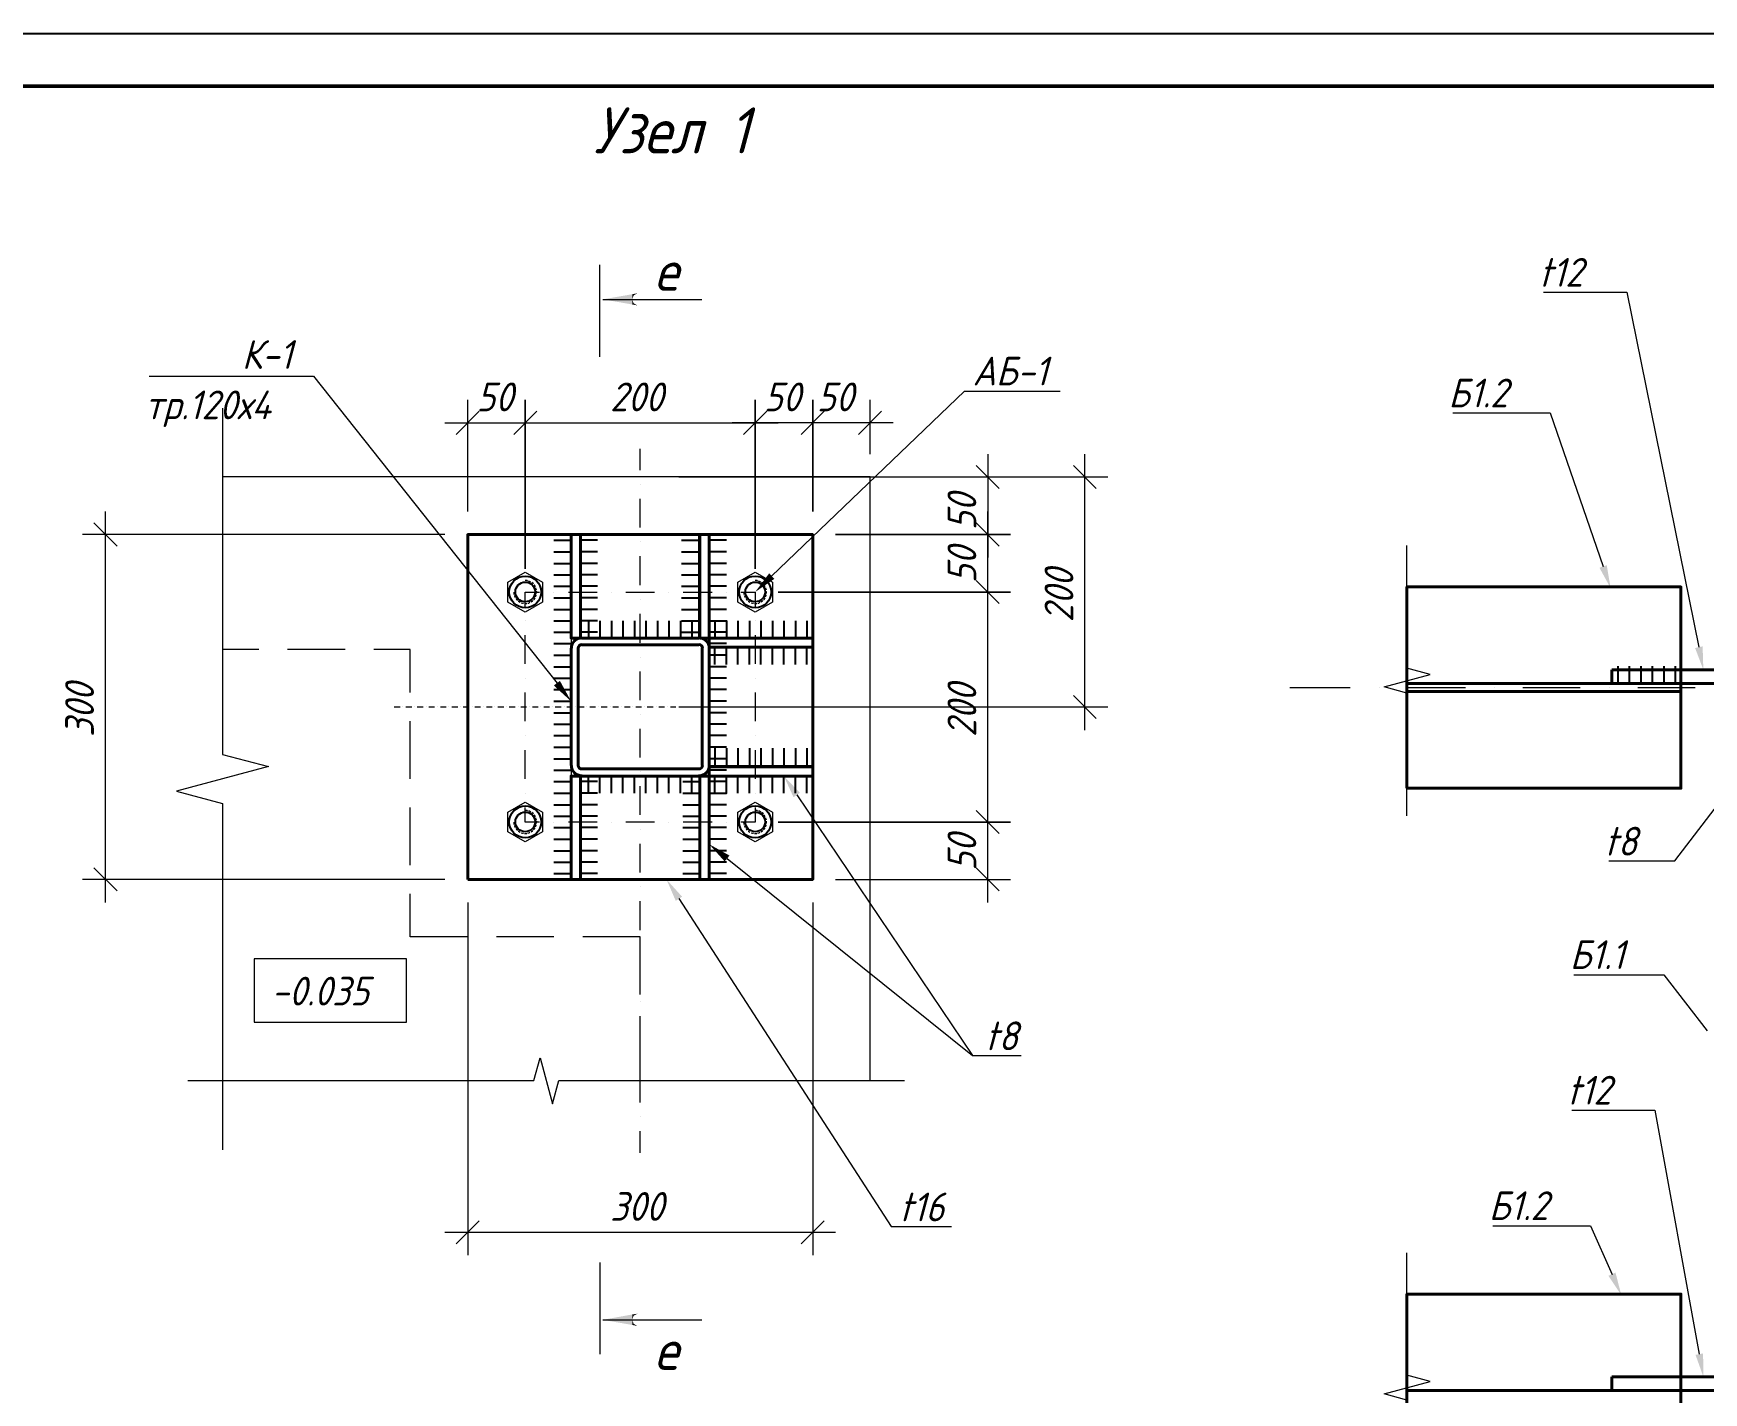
# Model space of a CAD drawing. Header units: millimetres. Extents: x 504091 to 2165846, y 135022 to 442887.
# Drawn here: x 895278 to 902539, y 278902 to 284812 of the extents above; entities that cross this region are included whole.
import ezdxf

# ---------------------------------------------------------------- set-up
doc = ezdxf.new("R2010")
doc.units = ezdxf.units.MM
for name, color, linetype in [('PDF _Геометрия', 7, 'Continuous'), ('PDF _Сплошная заливка', 7, 'Continuous'), ('PDF _Текст', 7, 'Continuous')]:
    doc.layers.add(name, color=color, linetype=linetype)
doc.styles.add('GOST 2.304_new', font='isocpeur.ttf', dxfattribs={"width": 0.9, "oblique": 15})

msp = doc.modelspace()

# ---------------------------------------------------------------- linework, layer by layer
at = {"layer": 'PDF _Геометрия', "lineweight": 25}
for points in [[(885884.779, 284811.5782), (915555.2208, 284811.5782), (915555.2208, 263839.6699)], [(897540.3061, 282607.8509), (897615.4211, 282607.8509)], [(897540.3061, 282557.0689), (897615.4211, 282557.0689)], [(897730.7386, 282607.8509), (897655.6236, 282607.8509)], [(897730.7386, 282557.0689), (897655.6236, 282557.0689)], [(898095.7342, 282607.8509), (898170.8493, 282607.8509)], [(898095.7342, 282557.0689), (898170.8493, 282557.0689)], [(898290.3986, 282607.8509), (898215.2835, 282607.8509)], [(898290.3986, 282557.0689), (898215.2835, 282557.0689)], [(897540.3061, 282507.3449), (897615.4211, 282507.3449)], [(897730.7386, 282507.3449), (897655.6236, 282507.3449)], [(898095.7342, 282507.3449), (898170.8493, 282507.3449)], [(898290.3986, 282507.3449), (898215.2835, 282507.3449)], [(897540.3061, 282457.6209), (897615.4211, 282457.6209)], [(897540.3061, 282407.8968), (897615.4211, 282407.8968)], [(897730.7386, 282457.6209), (897655.6236, 282457.6209)], [(897730.7386, 282407.8968), (897655.6236, 282407.8968)], [(898095.7342, 282457.6209), (898170.8493, 282457.6209)], [(898095.7342, 282407.8968), (898170.8493, 282407.8968)], [(898290.3986, 282457.6209), (898215.2835, 282457.6209)], [(898290.3986, 282407.8968), (898215.2835, 282407.8968)], [(897540.3061, 282357.1148), (897615.4211, 282357.1148)], [(897730.7386, 282357.1148), (897655.6236, 282357.1148)], [(898095.7342, 282357.1148), (898170.8493, 282357.1148)], [(898290.3986, 282357.1148), (898215.2835, 282357.1148)], [(897540.3061, 282307.3908), (897615.4211, 282307.3908)], [(897540.3061, 282257.6667), (897615.4211, 282257.6667)], [(897730.7386, 282307.3908), (897655.6236, 282307.3908)], [(897730.7386, 282257.6667), (897655.6236, 282257.6667)], [(897690.5362, 282257.6667), (897690.5362, 282182.5517)], [(897740.2602, 282257.6667), (897740.2602, 282182.5517)], [(897791.0422, 282257.6667), (897791.0422, 282182.5517)], [(897840.7663, 282257.6667), (897840.7663, 282182.5517)], [(897890.4903, 282257.6667), (897890.4903, 282182.5517)], [(897940.2143, 282257.6667), (897940.2143, 282182.5517)], [(897990.9964, 282257.6667), (897990.9964, 282182.5517)], [(898040.7204, 282257.6667), (898040.7204, 282182.5517)], [(898090.4444, 282257.6667), (898090.4444, 282182.5517)], [(898095.7342, 282307.3908), (898170.8493, 282307.3908)], [(898095.7342, 282257.6667), (898170.8493, 282257.6667)], [(898140.1685, 282257.6667), (898140.1685, 282182.5517)], [(898290.3986, 282307.3908), (898215.2835, 282307.3908)], [(898215.2835, 282257.6667), (898290.3986, 282257.6667), (898290.3986, 282182.5517)], [(898240.6745, 282257.6667), (898240.6745, 282182.5517)], [(898340.1226, 282257.6667), (898340.1226, 282182.5517)], [(898390.9046, 282257.6667), (898390.9046, 282182.5517)], [(898440.6286, 282257.6667), (898440.6286, 282182.5517)], [(898490.3527, 282257.6667), (898490.3527, 282182.5517)], [(898540.0767, 282257.6667), (898540.0767, 282182.5517)], [(898590.8587, 282257.6667), (898590.8587, 282182.5517)], [(898640.5828, 282257.6667), (898640.5828, 282182.5517)], [(897540.3061, 282207.9427), (897615.4211, 282207.9427)], [(897730.7386, 282207.9427), (897655.6236, 282207.9427)], [(898095.7342, 282207.9427), (898170.8493, 282207.9427)], [(898290.3986, 282207.9427), (898215.2835, 282207.9427)], [(897540.3061, 282158.2186), (897615.4211, 282158.2186)], [(898290.3986, 282158.2186), (898215.2835, 282158.2186)], [(898240.6745, 282067.2342), (898240.6745, 282142.3493)], [(898290.3986, 282067.2342), (898290.3986, 282142.3493)], [(898340.1226, 282067.2342), (898340.1226, 282142.3493)], [(898390.9046, 282067.2342), (898390.9046, 282142.3493)], [(898440.6286, 282067.2342), (898440.6286, 282142.3493)], [(898490.3527, 282067.2342), (898490.3527, 282142.3493)], [(898540.0767, 282067.2342), (898540.0767, 282142.3493)], [(898590.8587, 282067.2342), (898590.8587, 282142.3493)], [(898640.5828, 282067.2342), (898640.5828, 282142.3493)], [(897540.3061, 282107.4366), (897615.4211, 282107.4366)], [(897540.3061, 282057.7126), (897615.4211, 282057.7126)], [(898290.3986, 282107.4366), (898215.2835, 282107.4366)], [(898290.3986, 282057.7126), (898215.2835, 282057.7126)], [(902165.7, 282059.8285), (902165.7, 281984.7135)], [(902215.424, 282059.8285), (902215.424, 281984.7135)], [(902266.206, 282059.8285), (902266.206, 281984.7135)], [(902315.9301, 282059.8285), (902315.9301, 281984.7135)], [(902365.6541, 282059.8285), (902365.6541, 281984.7135)], [(902415.3781, 282059.8285), (902415.3781, 281984.7135)], [(897540.3061, 282007.9886), (897615.4211, 282007.9886)], [(898290.3986, 282007.9886), (898215.2835, 282007.9886)], [(897540.3061, 281958.2645), (897615.4211, 281958.2645)], [(897540.3061, 281907.4825), (897615.4211, 281907.4825)], [(898290.3986, 281958.2645), (898215.2835, 281958.2645)], [(898290.3986, 281907.4825), (898215.2835, 281907.4825)], [(897540.3061, 281857.7585), (897615.4211, 281857.7585)], [(898290.3986, 281857.7585), (898215.2835, 281857.7585)], [(897540.3061, 281808.0344), (897615.4211, 281808.0344)], [(897540.3061, 281758.3104), (897615.4211, 281758.3104)], [(898290.3986, 281808.0344), (898215.2835, 281808.0344)], [(898290.3986, 281758.3104), (898215.2835, 281758.3104)], [(897540.3061, 281707.5284), (897615.4211, 281707.5284)], [(898290.3986, 281707.5284), (898215.2835, 281707.5284)], [(898240.6745, 281703.2966), (898240.6745, 281628.1815)], [(898290.3986, 281703.2966), (898290.3986, 281628.1815)], [(898340.1226, 281703.2966), (898340.1226, 281628.1815)], [(898390.9046, 281703.2966), (898390.9046, 281628.1815)], [(898440.6286, 281703.2966), (898440.6286, 281628.1815)], [(898490.3527, 281703.2966), (898490.3527, 281628.1815)], [(898540.0767, 281703.2966), (898540.0767, 281628.1815)], [(898590.8587, 281703.2966), (898590.8587, 281628.1815)], [(898640.5828, 281703.2966), (898640.5828, 281628.1815)], [(897540.3061, 281657.8043), (897615.4211, 281657.8043)], [(897540.3061, 281608.0803), (897615.4211, 281608.0803)], [(898290.3986, 281657.8043), (898215.2835, 281657.8043)], [(898290.3986, 281608.0803), (898215.2835, 281608.0803)], [(897540.3061, 281558.3563), (897615.4211, 281558.3563)], [(897730.7386, 281558.3563), (897655.6236, 281558.3563)], [(897690.5362, 281507.5743), (897690.5362, 281582.6893)], [(897740.2602, 281507.5743), (897740.2602, 281582.6893)], [(897791.0422, 281507.5743), (897791.0422, 281582.6893)], [(897840.7663, 281507.5743), (897840.7663, 281582.6893)], [(897890.4903, 281507.5743), (897890.4903, 281582.6893)], [(897940.2143, 281507.5743), (897940.2143, 281582.6893)], [(897990.9964, 281507.5743), (897990.9964, 281582.6893)], [(898040.7204, 281507.5743), (898040.7204, 281582.6893)], [(898090.4444, 281507.5743), (898090.4444, 281582.6893)], [(898101.024, 281558.3563), (898175.0811, 281558.3563)], [(898140.1685, 281507.5743), (898140.1685, 281582.6893)], [(898215.2835, 281507.5743), (898290.3986, 281507.5743), (898290.3986, 281582.6893)], [(898290.3986, 281558.3563), (898215.2835, 281558.3563)], [(898240.6745, 281507.5743), (898240.6745, 281582.6893)], [(898340.1226, 281507.5743), (898340.1226, 281582.6893)], [(898390.9046, 281507.5743), (898390.9046, 281582.6893)], [(898440.6286, 281507.5743), (898440.6286, 281582.6893)], [(898490.3527, 281507.5743), (898490.3527, 281582.6893)], [(898540.0767, 281507.5743), (898540.0767, 281582.6893)], [(898590.8587, 281507.5743), (898590.8587, 281582.6893)], [(898640.5828, 281507.5743), (898640.5828, 281582.6893)], [(897540.3061, 281507.5743), (897615.4211, 281507.5743)], [(897730.7386, 281507.5743), (897655.6236, 281507.5743)], [(898101.024, 281507.5743), (898175.0811, 281507.5743)], [(897540.3061, 281457.8502), (897615.4211, 281457.8502)], [(897540.3061, 281408.1262), (897615.4211, 281408.1262)], [(897730.7386, 281457.8502), (897655.6236, 281457.8502)], [(897730.7386, 281408.1262), (897655.6236, 281408.1262)], [(898101.024, 281457.8502), (898175.0811, 281457.8502)], [(898101.024, 281408.1262), (898175.0811, 281408.1262)], [(898290.3986, 281457.8502), (898215.2835, 281457.8502)], [(898290.3986, 281408.1262), (898215.2835, 281408.1262)], [(897540.3061, 281358.4021), (897615.4211, 281358.4021)], [(897730.7386, 281358.4021), (897655.6236, 281358.4021)], [(898101.024, 281358.4021), (898175.0811, 281358.4021)], [(898290.3986, 281358.4021), (898215.2835, 281358.4021)], [(897540.3061, 281307.6201), (897615.4211, 281307.6201)], [(897540.3061, 281257.8961), (897615.4211, 281257.8961)], [(897730.7386, 281307.6201), (897655.6236, 281307.6201)], [(897730.7386, 281257.8961), (897655.6236, 281257.8961)], [(898101.024, 281307.6201), (898175.0811, 281307.6201)], [(898101.024, 281257.8961), (898175.0811, 281257.8961)], [(898290.3986, 281307.6201), (898215.2835, 281307.6201)], [(898290.3986, 281257.8961), (898215.2835, 281257.8961)], [(897540.3061, 281208.1721), (897615.4211, 281208.1721)], [(897730.7386, 281208.1721), (897655.6236, 281208.1721)], [(898101.024, 281208.1721), (898175.0811, 281208.1721)], [(898290.3986, 281208.1721), (898215.2835, 281208.1721)], [(897540.3061, 281158.448), (897615.4211, 281158.448)], [(897730.7386, 281158.448), (897655.6236, 281158.448)], [(898101.024, 281158.448), (898175.0811, 281158.448)], [(898290.3986, 281158.448), (898215.2835, 281158.448)]]:
    msp.add_lwpolyline(points, dxfattribs=at)
at = {"layer": 'PDF _Геометрия', "lineweight": 50}
msp.add_lwpolyline([(886884.5496, 264089.3481), (915323.5279, 264089.3481), (915323.5279, 284582.0012), (886884.5496, 284582.0012)], close=True, dxfattribs=at)
at = {"layer": 'PDF _Геометрия', "lineweight": 9}
for points in [[(897740.2602, 283405.5515), (897740.2602, 283805.4598)], [(897752.9557, 283655.2297), (898183.5448, 283655.2297)], [(901843.0227, 283686.9685), (902155.1204, 283686.9685), (902204.8444, 283686.9685), (902518.0001, 282142.3493)], [(895780.9214, 283320.9149), (896444.2612, 283320.9149), (896495.0432, 283320.9149), (897554.0596, 281985.7714)], [(898487.1788, 282452.3311), (899325.0818, 283256.3794), (899374.8059, 283256.3794), (899741.9174, 283256.3794)], [(896099.3668, 283182.3223), (896099.3668, 281676.8476), (896299.321, 281623.9497), (895899.4127, 281517.0959), (896099.3668, 281463.14), (896099.3668, 279957.6653)], [(897116.0648, 283068.0628), (897215.5129, 283168.5689)], [(898965.376, 283168.5689), (898864.8699, 283068.0628)], [(901448.4042, 283161.1632), (901822.9215, 283161.1632), (901872.6455, 283161.1632), (902102.2225, 282493.5914)], [(897915.8813, 282912.5429), (897915.8813, 283005.6432)], [(899376.9218, 282932.6442), (899476.3699, 282832.1381)], [(899898.4952, 282832.1381), (899799.0472, 282932.6442)], [(898915.6519, 280258.1254), (898915.6519, 282882.9201), (896099.3668, 282882.9201)], [(897915.8813, 282850.1234), (897915.8813, 282850.1234)], [(897915.8813, 282662.8647), (897915.8813, 282787.7038)], [(895641.2709, 282582.4599), (895540.7648, 282682.966)], [(897615.4211, 282632.184), (897615.4211, 281133.057)], [(897655.6236, 282632.184), (897655.6236, 282182.5517)], [(897660.9133, 282182.5517), (898170.8493, 282182.5517), (898170.8493, 282632.184)], [(898215.2835, 282632.184), (898215.2835, 281133.057)], [(897915.8813, 282600.4452), (897915.8813, 282600.4452)], [(901249.5081, 281410.2421), (901249.5081, 281943.4531), (901150.06, 281970.96), (901350.0141, 282023.8579), (901249.5081, 282051.3649), (901249.5081, 282584.5759)], [(897915.8813, 282412.1286), (897915.8813, 282538.0257)], [(897426.0466, 282431.1719), (897424.9886, 282432.2299), (897415.467, 282432.2299)], [(897439.8001, 282425.8821), (897434.5103, 282429.056), (897430.2784, 282430.1139)], [(897451.4376, 282417.4184), (897450.3796, 282419.5344), (897444.0319, 282423.7662)], [(897459.9013, 282404.7229), (897456.7274, 282412.1286), (897454.6115, 282413.1866)], [(898425.8172, 282431.1719), (898424.7593, 282432.2299), (898415.2376, 282432.2299)], [(898439.5707, 282425.8821), (898434.2809, 282429.056), (898430.0491, 282430.1139)], [(898451.2082, 282417.4184), (898450.1503, 282419.5344), (898443.8025, 282423.7662)], [(898459.6719, 282404.7229), (898455.4401, 282412.1286), (898454.3821, 282413.1866)], [(897365.743, 282382.5058), (897366.8009, 282372.9842), (897366.8009, 282371.9262)], [(897368.9168, 282367.6944), (897368.9168, 282364.5205), (897372.0907, 282358.1728)], [(897375.2646, 282353.9409), (897379.4964, 282348.6511), (897381.6123, 282346.5352)], [(897384.7862, 282343.3614), (897386.9021, 282342.3034), (897393.2499, 282338.0716)], [(897398.5397, 282335.9556), (897403.8295, 282333.8397), (897408.0613, 282333.8397)], [(897412.2931, 282332.7818), (897421.8148, 282332.7818), (897422.8727, 282332.7818)], [(897415.467, 282320.0863), (897415.467, 282382.5058), (897477.8866, 282382.5058)], [(897427.1046, 282333.8397), (897431.3364, 282334.8977), (897436.6262, 282338.0716)], [(897441.916, 282340.1875), (897447.2058, 282344.4193), (897449.3217, 282345.4773)], [(897452.4956, 282349.7091), (897454.6115, 282350.7671), (897458.8433, 282357.1148)], [(897460.9592, 282361.3466), (897463.0751, 282367.6944), (897464.1331, 282370.8683)], [(897465.1911, 282390.9695), (897464.1331, 282395.2013), (897462.0172, 282400.4911)], [(897465.1911, 282376.1581), (897466.249, 282385.6797), (897465.1911, 282385.6797)], [(897540.3061, 282382.5058), (897540.3061, 282382.5058)], [(897603.7836, 282382.5058), (897728.6227, 282382.5058)], [(897791.0422, 282382.5058), (897791.0422, 282382.5058)], [(897853.4618, 282382.5058), (897978.3008, 282382.5058)], [(897915.8813, 282349.7091), (897915.8813, 282349.7091)], [(898040.7204, 282382.5058), (898040.7204, 282382.5058)], [(898103.1399, 282382.5058), (898227.979, 282382.5058)], [(898290.3986, 282382.5058), (898290.3986, 282382.5058)], [(898352.8181, 282382.5058), (898415.2376, 282382.5058), (898415.2376, 282320.0863)], [(898365.5136, 282382.5058), (898366.5716, 282372.9842), (898366.5716, 282371.9262)], [(898367.6295, 282367.6944), (898368.6875, 282364.5205), (898371.8614, 282358.1728)], [(898375.0352, 282353.9409), (898379.2671, 282348.6511), (898381.383, 282346.5352)], [(898384.5569, 282343.3614), (898386.6728, 282342.3034), (898393.0205, 282338.0716)], [(898398.3103, 282335.9556), (898403.6001, 282333.8397), (898407.8319, 282333.8397)], [(898412.0638, 282332.7818), (898421.5854, 282332.7818), (898422.6434, 282332.7818)], [(898426.8752, 282333.8397), (898431.107, 282334.8977), (898436.3968, 282338.0716)], [(898440.6286, 282340.1875), (898446.9764, 282344.4193), (898449.0923, 282345.4773)], [(898452.2662, 282349.7091), (898454.3821, 282350.7671), (898458.6139, 282357.1148)], [(898460.7299, 282361.3466), (898462.8458, 282367.6944), (898463.9037, 282370.8683)], [(898464.9617, 282390.9695), (898463.9037, 282395.2013), (898461.7878, 282400.4911)], [(898464.9617, 282376.1581), (898464.9617, 282385.6797)], [(897415.467, 282257.6667), (897415.467, 282257.6667)], [(897915.8813, 282162.4504), (897915.8813, 282287.2895)], [(898415.2376, 282257.6667), (898415.2376, 282257.6667)], [(897415.467, 282070.4081), (897415.467, 282195.2472)], [(898415.2376, 282195.2472), (898415.2376, 282070.4081)], [(896258.0606, 282132.8276), (896099.3668, 282132.8276)], [(896632.5778, 282132.8276), (896382.8997, 282132.8276)], [(896916.1107, 281945.569), (896916.1107, 282132.8276), (896757.4169, 282132.8276)], [(898215.2835, 282182.5517), (898665.9738, 282182.5517), (898665.9738, 282142.3493), (898215.2835, 282142.3493)], [(897915.8813, 282100.0309), (897915.8813, 282100.0309)], [(897415.467, 282007.9886), (897415.467, 282007.9886)], [(897915.8813, 281912.7723), (897915.8813, 282037.6114)], [(898415.2376, 282007.9886), (898415.2376, 282007.9886)], [(900739.5721, 281967.7861), (901003.0037, 281967.7861)], [(901128.9008, 281967.7861), (901128.9008, 281967.7861)], [(901253.7399, 281967.7861), (901503.418, 281967.7861)], [(901628.2571, 281967.7861), (901628.2571, 281967.7861)], [(901753.0962, 281967.7861), (902002.7744, 281967.7861)], [(902128.6714, 281967.7861), (902128.6714, 281967.7861)], [(902440.7691, 281984.7135), (902140.309, 281984.7135)], [(902253.5105, 281967.7861), (902503.1887, 281967.7861)], [(897415.467, 281820.7299), (897415.467, 281945.569)], [(898415.2376, 281945.569), (898415.2376, 281820.7299)], [(899799.0472, 281932.8735), (899898.4952, 281832.3675)], [(896846.2854, 281883.1494), (896871.6764, 281883.1494)], [(896884.3719, 281883.1494), (896884.3719, 281883.1494)], [(896897.0674, 281883.1494), (896922.4584, 281883.1494)], [(896934.0959, 281883.1494), (896934.0959, 281883.1494)], [(896946.7914, 281883.1494), (896972.1824, 281883.1494)], [(896984.8779, 281883.1494), (896984.8779, 281883.1494)], [(896996.5155, 281883.1494), (897021.9065, 281883.1494)], [(897034.602, 281883.1494), (897034.602, 281883.1494)], [(897047.2975, 281883.1494), (897071.6305, 281883.1494)], [(897084.326, 281883.1494), (897084.326, 281883.1494)], [(897097.0215, 281883.1494), (897122.4125, 281883.1494)], [(897134.0501, 281883.1494), (897134.0501, 281883.1494)], [(897146.7456, 281883.1494), (897172.1366, 281883.1494)], [(897184.8321, 281883.1494), (897184.8321, 281883.1494)], [(897196.4696, 281883.1494), (897221.8606, 281883.1494)], [(897234.5561, 281883.1494), (897234.5561, 281883.1494)], [(897247.2516, 281883.1494), (897271.5847, 281883.1494)], [(897284.2802, 281883.1494), (897284.2802, 281883.1494)], [(897296.9757, 281883.1494), (897322.3667, 281883.1494)], [(897334.0042, 281883.1494), (897334.0042, 281883.1494)], [(897346.6997, 281883.1494), (897372.0907, 281883.1494)], [(897384.7862, 281883.1494), (897384.7862, 281883.1494)], [(897396.4237, 281883.1494), (897421.8147, 281883.1494)], [(897434.5102, 281883.1494), (897434.5102, 281883.1494)], [(897447.2057, 281883.1494), (897471.5388, 281883.1494)], [(897484.2343, 281883.1494), (897484.2343, 281883.1494)], [(897496.9298, 281883.1494), (897521.2628, 281883.1494)], [(897533.9583, 281883.1494), (897533.9583, 281883.1494)], [(897546.6538, 281883.1494), (897572.0448, 281883.1494)], [(897584.7403, 281883.1494), (897584.7403, 281883.1494)], [(897596.3779, 281883.1494), (897621.7689, 281883.1494)], [(897634.4644, 281883.1494), (897634.4644, 281883.1494)], [(897647.1599, 281883.1494), (897671.4929, 281883.1494)], [(897684.1884, 281883.1494), (897684.1884, 281883.1494)], [(897696.8839, 281883.1494), (897721.2169, 281883.1494)], [(897733.9124, 281883.1494), (897733.9124, 281883.1494)], [(897746.6079, 281883.1494), (897771.9989, 281883.1494)], [(897784.6944, 281883.1494), (897784.6944, 281883.1494)], [(897796.332, 281883.1494), (897821.723, 281883.1494)], [(897834.4185, 281883.1494), (897834.4185, 281883.1494)], [(897847.114, 281883.1494), (897871.447, 281883.1494)], [(897884.1425, 281883.1494), (897884.1425, 281883.1494)], [(897896.838, 281883.1494), (897921.1711, 281883.1494)], [(897915.8813, 281850.3527), (897915.8813, 281850.3527)], [(897933.8666, 281883.1494), (897933.8666, 281883.1494)], [(897946.5621, 281883.1494), (897971.9531, 281883.1494)], [(897984.6486, 281883.1494), (897984.6486, 281883.1494)], [(897996.2861, 281883.1494), (898021.6771, 281883.1494)], [(898034.3726, 281883.1494), (898034.3726, 281883.1494)], [(898047.0681, 281883.1494), (898071.4012, 281883.1494)], [(898084.0967, 281883.1494), (898084.0967, 281883.1494)], [(898096.7922, 281883.1494), (898121.1252, 281883.1494)], [(898133.8207, 281883.1494), (898133.8207, 281883.1494)], [(898146.5162, 281883.1494), (898171.9072, 281883.1494)], [(898184.6027, 281883.1494), (898184.6027, 281883.1494)], [(898196.2402, 281883.1494), (898221.6312, 281883.1494)], [(898234.3267, 281883.1494), (898234.3267, 281883.1494)], [(898247.0222, 281883.1494), (898271.3553, 281883.1494)], [(898284.0508, 281883.1494), (898284.0508, 281883.1494)], [(898296.7463, 281883.1494), (898321.0793, 281883.1494)], [(898333.7748, 281883.1494), (898333.7748, 281883.1494)], [(898346.4703, 281883.1494), (898371.8613, 281883.1494)], [(898383.4989, 281883.1494), (898383.4989, 281883.1494)], [(898396.1944, 281883.1494), (898421.5854, 281883.1494)], [(898434.2809, 281883.1494), (898434.2809, 281883.1494)], [(898446.9764, 281883.1494), (898471.3094, 281883.1494)], [(898484.0049, 281883.1494), (898484.0049, 281883.1494)], [(898496.7004, 281883.1494), (898521.0335, 281883.1494)], [(898533.729, 281883.1494), (898533.729, 281883.1494)], [(898546.4245, 281883.1494), (898571.8155, 281883.1494)], [(898583.453, 281883.1494), (898583.453, 281883.1494)], [(898596.1485, 281883.1494), (898621.5395, 281883.1494)], [(898634.235, 281883.1494), (898634.235, 281883.1494)], [(898646.9305, 281883.1494), (898671.2635, 281883.1494)], [(898683.959, 281883.1494), (898683.959, 281883.1494)], [(898696.6545, 281883.1494), (898720.9876, 281883.1494)], [(898733.6831, 281883.1494), (898733.6831, 281883.1494)], [(898746.3786, 281883.1494), (898771.7696, 281883.1494)], [(898783.4071, 281883.1494), (898783.4071, 281883.1494)], [(898796.1026, 281883.1494), (898821.4936, 281883.1494)], [(898834.1891, 281883.1494), (898834.1891, 281883.1494)], [(898846.8846, 281883.1494), (898871.2177, 281883.1494)], [(898883.9132, 281883.1494), (898883.9132, 281883.1494)], [(898896.6087, 281883.1494), (898920.9417, 281883.1494)], [(898933.6372, 281883.1494), (898933.6372, 281883.1494)], [(898946.3327, 281883.1494), (898971.7237, 281883.1494)], [(898983.3613, 281883.1494), (898983.3613, 281883.1494)], [(898996.0568, 281883.1494), (899021.4478, 281883.1494)], [(899034.1433, 281883.1494), (899034.1433, 281883.1494)], [(899045.7808, 281883.1494), (899071.1718, 281883.1494)], [(899083.8673, 281883.1494), (899083.8673, 281883.1494)], [(899096.5628, 281883.1494), (899121.9538, 281883.1494)], [(902127.6135, 281214.5198), (902364.5961, 281214.5198), (902414.3202, 281214.5198), (902912.6186, 281865.1642)], [(896916.1107, 281569.9938), (896916.1107, 281820.7299)], [(897415.467, 281758.3104), (897415.467, 281758.3104)], [(897915.8813, 281663.0941), (897915.8813, 281787.9332)], [(898415.2376, 281758.3104), (898415.2376, 281758.3104)], [(897415.467, 281569.9938), (897415.467, 281694.8329)], [(898415.2376, 281694.8329), (898415.2376, 281569.9938)], [(898215.2835, 281628.1815), (898665.9738, 281628.1815), (898665.9738, 281582.6893), (898215.2835, 281582.6893)], [(898175.0811, 281133.057), (898175.0811, 281582.6893), (897655.6236, 281582.6893), (897655.6236, 281133.057)], [(897915.8813, 281600.6746), (897915.8813, 281600.6746)], [(897915.8813, 281413.4159), (897915.8813, 281538.255)], [(897415.467, 281507.5743), (897415.467, 281507.5743)], [(898415.2376, 281507.5743), (898415.2376, 281507.5743)], [(898596.1485, 281500.1686), (899361.0524, 280367.0952)], [(896916.1107, 281195.4766), (896916.1107, 281445.1547)], [(897477.8866, 281382.7352), (897415.467, 281382.7352), (897415.467, 281445.1547)], [(897426.0466, 281431.4013), (897424.9886, 281432.4592), (897415.467, 281432.4592)], [(897439.8001, 281426.1115), (897434.5103, 281429.2853), (897430.2784, 281430.3433)], [(897451.4376, 281417.6478), (897450.3796, 281419.7637), (897444.0319, 281423.9956)], [(897459.9013, 281404.9523), (897456.7274, 281412.358), (897454.6115, 281413.416)], [(897465.1911, 281391.1988), (897464.1331, 281395.4307), (897462.0172, 281400.7205)], [(898415.2376, 281445.1547), (898415.2376, 281382.7352), (898352.8181, 281382.7352)], [(898425.8172, 281431.4013), (898424.7593, 281432.4592), (898415.2376, 281432.4592)], [(898439.5707, 281426.1115), (898434.2809, 281429.2853), (898430.0491, 281430.3433)], [(898451.2082, 281417.6478), (898450.1503, 281419.7637), (898443.8025, 281423.9956)], [(898459.6719, 281404.9523), (898455.4401, 281412.358), (898454.3821, 281413.416)], [(898464.9617, 281391.1988), (898463.9037, 281395.4307), (898461.7878, 281400.7205)], [(897365.743, 281382.7352), (897366.8009, 281373.2136), (897366.8009, 281372.1556)], [(897368.9168, 281367.9238), (897368.9168, 281364.7499), (897372.0907, 281358.4021)], [(897375.2646, 281354.1703), (897379.4964, 281348.8805), (897381.6123, 281346.7646)], [(897384.7862, 281343.5907), (897386.9021, 281342.5328), (897393.2499, 281338.3009)], [(897398.5397, 281336.185), (897403.8295, 281334.0691), (897408.0613, 281334.0691)], [(897412.2931, 281333.0111), (897421.8148, 281333.0111), (897422.8727, 281333.0111)], [(897427.1046, 281334.0691), (897431.3364, 281335.1271), (897436.6262, 281338.3009)], [(897441.916, 281340.4168), (897447.2058, 281344.6487), (897449.3217, 281345.7066)], [(897452.4956, 281349.9385), (897454.6115, 281350.9964), (897458.8433, 281357.3442)], [(897460.9592, 281361.576), (897463.0751, 281367.9238), (897464.1331, 281371.0976)], [(897465.1911, 281376.3874), (897466.249, 281385.9091), (897465.1911, 281385.9091)], [(897540.3061, 281382.7352), (897540.3061, 281382.7352)], [(897728.6227, 281382.7352), (897603.7836, 281382.7352)], [(897791.0422, 281382.7352), (897791.0422, 281382.7352)], [(897978.3008, 281382.7352), (897853.4618, 281382.7352)], [(897915.8813, 281349.9384), (897915.8813, 281349.9384)], [(898040.7204, 281382.7352), (898040.7204, 281382.7352)], [(898227.979, 281382.7352), (898103.1399, 281382.7352)], [(898290.3986, 281382.7352), (898290.3986, 281382.7352)], [(898365.5136, 281382.7352), (898366.5716, 281373.2136), (898366.5716, 281372.1556)], [(898367.6295, 281367.9238), (898368.6875, 281364.7499), (898371.8614, 281358.4021)], [(898375.0352, 281354.1703), (898379.2671, 281348.8805), (898381.383, 281346.7646)], [(898384.5569, 281343.5907), (898386.6728, 281342.5328), (898393.0205, 281338.3009)], [(898398.3103, 281336.185), (898403.6001, 281334.0691), (898407.8319, 281334.0691)], [(898412.0638, 281333.0111), (898421.5854, 281333.0111), (898422.6434, 281333.0111)], [(898426.8752, 281334.0691), (898431.107, 281335.1271), (898436.3968, 281338.3009)], [(898440.6286, 281340.4168), (898446.9764, 281344.6487), (898449.0923, 281345.7066)], [(898452.2662, 281349.9385), (898454.3821, 281350.9964), (898458.6139, 281357.3442)], [(898460.7299, 281361.576), (898462.8458, 281367.9238), (898463.9037, 281371.0976)], [(898464.9617, 281376.3874), (898464.9617, 281385.9091)], [(897915.8813, 281162.6798), (897915.8813, 281287.5189)], [(895540.7648, 281182.7811), (895641.2709, 281083.333)], [(898293.5724, 281224.0414), (899361.0524, 280367.0952), (899429.8197, 280367.0952), (899571.5861, 280367.0952)], [(899476.3699, 281083.333), (899376.9218, 281182.7811)], [(897915.8813, 281100.2603), (897915.8813, 281100.2603)], [(897165.7888, 280883.3788), (896916.1107, 280883.3788), (896916.1107, 281070.6375)], [(897915.8813, 280913.0016), (897915.8813, 281037.8407)], [(898084.0967, 281049.4783), (899006.6364, 279623.3504), (899056.3604, 279623.3504), (899269.01, 279623.3504)], [(897540.3061, 280883.3788), (897290.6279, 280883.3788)], [(897915.8813, 280632.6427), (897915.8813, 280883.3788), (897666.2031, 280883.3788)], [(897915.8813, 280850.5821), (897915.8813, 280850.5821)], [(897915.8813, 280663.3235), (897915.8813, 280788.1626)], [(901975.2675, 280718.3373), (902315.9301, 280718.3373), (902365.6541, 280718.3373), (902555.0287, 280475.0069)], [(897915.8813, 280600.9039), (897915.8813, 280600.9039)], [(897915.8813, 280413.6453), (897915.8813, 280538.4844)], [(897915.8813, 280258.1255), (897915.8813, 280507.8036)], [(895949.1367, 280258.1255), (897453.5535, 280258.1255), (897481.0604, 280357.5735), (897533.9583, 280157.6194), (897561.4653, 280258.1255), (899064.8241, 280258.1255)], [(897915.8813, 280350.1678), (897915.8813, 280350.1678)], [(897915.8813, 280162.9092), (897915.8813, 280287.7483)], [(897915.8813, 280100.4896), (897915.8813, 280100.4896)], [(901965.7459, 280130.1125), (902277.8436, 280130.1125), (902327.5676, 280130.1125), (902520.116, 279068.9803)], [(897915.8813, 279944.9698), (897915.8813, 280038.0701)], [(897215.5129, 279648.7415), (897116.0648, 279549.2934)], [(898615.1918, 279549.2934), (898715.6978, 279648.7415)], [(901622.9673, 279626.5243), (901997.4846, 279626.5243), (902047.2086, 279626.5243), (902141.3669, 279415.9906)], [(901249.5081, 278335.8151), (901249.5081, 278869.0261), (901150.06, 278896.5331), (901350.0141, 278949.431), (901249.5081, 278976.9379), (901249.5081, 279510.1489)], [(897740.2602, 279467.8306), (897740.2602, 279068.9803)], [(897752.9557, 279218.1524), (898183.5448, 279218.1524)]]:
    msp.add_lwpolyline(points, dxfattribs=at)
at = {"layer": 'PDF _Геометрия', "lineweight": 15}
for points in [[(897165.7888, 282732.69), (897165.7888, 283218.2929)], [(898915.6519, 282982.3682), (898915.6519, 283218.2929)], [(897066.3408, 283118.8448), (897515.9731, 283118.8448)], [(897316.0189, 283118.8448), (898515.7437, 283118.8448)], [(898765.4219, 283118.8448), (898315.7896, 283118.8448)], [(899015.1, 283118.8448), (898565.4677, 283118.8448)], [(899426.6458, 282982.3682), (899426.6458, 282532.7359)], [(899848.7712, 281782.6434), (899848.7712, 282982.3682)], [(898084.0967, 282882.9201), (899949.2772, 282882.9201)], [(899015.1, 282882.9201), (899526.0939, 282882.9201)], [(895591.5468, 281032.551), (895591.5468, 282732.69)], [(899426.6458, 282283.0577), (899426.6458, 282732.69)], [(897066.3408, 282632.184), (895491.0408, 282632.184)], [(899426.6458, 281283.2871), (899426.6458, 282483.0119)], [(898084.0967, 281883.1495), (899949.2772, 281883.1495)], [(899426.6458, 281032.551), (899426.6458, 281483.2412)], [(897066.3408, 281133.057), (895491.0408, 281133.057)], [(898765.4219, 281133.057), (899526.0939, 281133.057)], [(897165.7888, 281032.551), (897165.7888, 279499.5693)], [(898665.9738, 281032.551), (898665.9738, 279499.5693)], [(897066.3408, 279599.0174), (898765.4219, 279599.0174)]]:
    msp.add_lwpolyline(points, dxfattribs=at)
for points in [[(897415.467, 283218.2929), (897415.467, 282483.0119)], [(898415.2376, 283218.2929), (898415.2376, 282483.0119)], [(898665.9738, 283218.2929), (898665.9738, 282732.69)], [(899526.0939, 282632.184), (898765.4219, 282632.184)], [(899526.0939, 282382.5058), (898515.7437, 282382.5058)], [(899526.0939, 281382.7352), (898515.7437, 281382.7352)]]:
    msp.add_lwpolyline(points, close=True, dxfattribs=at)
at = {"layer": 'PDF _Геометрия', "lineweight": 9}
for points in [[(897365.743, 283068.0628), (897466.249, 283168.5689)], [(898466.0196, 283168.5689), (898365.5136, 283068.0628)], [(898715.6978, 283168.5689), (898615.1918, 283068.0628)], [(899376.9218, 282682.966), (899476.3699, 282582.4599)], [(897490.5821, 282339.1295), (897415.467, 282295.7532), (897340.352, 282339.1295), (897340.352, 282425.8821), (897415.467, 282469.2584), (897490.5821, 282425.8821)], [(898490.3527, 282339.1295), (898415.2376, 282295.7532), (898340.1226, 282339.1295), (898340.1226, 282425.8821), (898415.2376, 282469.2584), (898490.3527, 282425.8821)], [(899376.9218, 282432.2299), (899476.3699, 282332.7818)], [(897490.5821, 281339.3589), (897415.467, 281295.9826), (897340.352, 281339.3589), (897340.352, 281426.1115), (897415.467, 281469.4878), (897490.5821, 281426.1115)], [(898490.3527, 281339.3589), (898415.2376, 281295.9826), (898340.1226, 281339.3589), (898340.1226, 281426.1115), (898415.2376, 281469.4878), (898490.3527, 281426.1115)], [(899476.3699, 281333.0111), (899376.9218, 281432.4592)], [(896568.0424, 280512.0355), (896899.1833, 280512.0355), (896899.1833, 280787.1046), (896236.9014, 280787.1046), (896236.9014, 280512.0355)]]:
    msp.add_lwpolyline(points, close=True, dxfattribs=at)
at = {"layer": 'PDF _Геометрия', "lineweight": 40}
for points in [[(897165.7888, 281133.057), (897165.7888, 282632.184), (898665.9738, 282632.184), (898665.9738, 281133.057)], [(897655.6236, 282632.184), (897615.4211, 282632.184), (897615.4211, 282182.5517), (897655.6236, 282182.5517)], [(898175.0811, 282632.184), (898215.2835, 282632.184), (898215.2835, 282182.5517), (898175.0811, 282182.5517)], [(901249.5081, 281529.7914), (902440.7691, 281529.7914), (902440.7691, 282404.7229), (901249.5081, 282404.7229)], [(898215.2835, 282182.5517), (898665.9738, 282182.5517), (898665.9738, 282142.3493), (898215.2835, 282142.3493)], [(902140.309, 282045.0171), (902935.8937, 282045.0171), (902935.8937, 281984.7135), (902140.309, 281984.7135)], [(898215.2835, 281622.8917), (898665.9738, 281622.8917), (898665.9738, 281582.6893), (898215.2835, 281582.6893)], [(897655.6236, 281133.057), (897615.4211, 281133.057), (897615.4211, 281582.6893), (897655.6236, 281582.6893)], [(898175.0811, 281133.057), (898215.2835, 281133.057), (898215.2835, 281582.6893), (898175.0811, 281582.6893)], [(901249.5081, 278455.3644), (902440.7691, 278455.3644), (902440.7691, 279330.296), (901249.5081, 279330.296)], [(902140.309, 278970.5902), (902935.8937, 278970.5902), (902935.8937, 278910.2865), (902140.309, 278910.2865)]]:
    msp.add_lwpolyline(points, close=True, dxfattribs=at)
for points in [[(897615.4211, 282138.1174), (897615.4211, 281628.1815)], [(898170.8493, 282182.5517), (897660.9133, 282182.5517)], [(898170.8493, 282152.9289), (897660.9133, 282152.9289)], [(898185.6607, 281628.1815), (898185.6607, 282138.1174)], [(898215.2835, 281628.1815), (898215.2835, 282138.1174)], [(901249.5081, 281984.7135), (902440.7691, 281984.7135)], [(901249.5081, 281949.8009), (902440.7691, 281949.8009)], [(897660.9133, 281582.6893), (898170.8493, 281582.6893)], [(901249.5081, 278910.2865), (902440.7691, 278910.2865)]]:
    msp.add_lwpolyline(points, dxfattribs=at)
msp.add_lwpolyline([(897661.4423, 282153.9868, 0.414206897), (897646.1019, 282138.1174), (897646.1019, 281628.7105, 0.414206897), (897660.9133, 281613.3701), (898170.8493, 281613.3701, 0.414206897), (898186.7186, 281628.7105)], format="xyb", dxfattribs=at)
at = {"layer": 'PDF _Геометрия', "lineweight": 25}
for centre, radius in [((897415.9958, 282383.0346), 69.2965), ((897415.9953, 282383.0341), 42.848), ((898415.7664, 282383.0346), 69.2965), ((898415.7659, 282383.0341), 42.848), ((897415.9958, 281383.264), 69.2965), ((897415.9953, 281383.2634), 42.848), ((898415.7664, 281383.264), 69.2965), ((898415.7659, 281383.2634), 42.848)]:
    msp.add_circle(centre, radius, dxfattribs=at)
at = {"layer": 'PDF _Геометрия', "lineweight": 40}
for centre, radius, start, end in [((897661.4418, 282138.647), 44.9627, 89.9993128, 180.0006872), ((898171.3788, 282138.647), 44.9627, 359.9993128, 90.0006872), ((898171.3781, 282138.6462), 15.3406, 0.00065198, 89.99934802), ((897661.4418, 281628.71), 44.9627, 179.9993128, 270.0006872), ((898171.3788, 281628.71), 44.9627, 269.9993128, 0.0006872)]:
    msp.add_arc(centre, radius, start, end, dxfattribs=at)
at = {"layer": 'PDF _Сплошная заливка', "lineweight": 20, "transparency": 33554559}
for points in [[(897880.9687, 283633.0126), (897752.9557, 283655.2297), (897880.9687, 283677.4468)], [(897880.9687, 283677.4468), (897887.3164, 283672.157), (897887.3164, 283678.5048)], [(897880.9687, 283655.2297), (897880.9687, 283677.4468), (897887.3164, 283672.157)], [(897880.9687, 283633.0126), (897880.9687, 283655.2297), (897887.3164, 283631.9546)], [(897880.9687, 283655.2297), (897887.3164, 283631.9546), (897887.3164, 283638.3024)], [(897887.3164, 283672.157), (897887.3164, 283678.5048), (897903.1858, 283681.6787)], [(897887.3164, 283631.9546), (897887.3164, 283638.3024), (897903.1858, 283628.7807)], [(902118.0919, 282498.8812), (902135.0192, 282399.4331), (902086.3531, 282488.3016)], [(898498.8164, 282439.6356), (898415.2376, 282382.5058), (898476.5992, 282463.9686)], [(902534.9274, 282146.5811), (902538.1013, 282045.0171), (902502.1307, 282139.1754)], [(897566.7551, 281996.351), (897615.4211, 281907.4825), (897540.3061, 281976.2498)], [(898582.3951, 281490.6469), (898540.0767, 281582.6893), (898609.902, 281509.6902)], [(898282.9929, 281211.3459), (898215.2835, 281286.461), (898304.152, 281236.7369)], [(898070.3432, 281039.9567), (898030.1408, 281133.057), (898097.8501, 281057.942)], [(902156.1784, 279423.3963), (902181.5694, 279325.0062), (902125.4976, 279409.6429)], [(897880.9687, 279195.9353), (897752.9557, 279218.1524), (897880.9687, 279241.4275)], [(897880.9687, 279241.4275), (897887.3164, 279236.1377), (897887.3164, 279242.4854)], [(897880.9687, 279218.1524), (897880.9687, 279241.4275), (897887.3164, 279236.1377)], [(897880.9687, 279195.9353), (897880.9687, 279218.1524), (897887.3164, 279194.8773)], [(897880.9687, 279218.1524), (897887.3164, 279194.8773), (897887.3164, 279201.2251)], [(897887.3164, 279236.1377), (897887.3164, 279242.4854), (897903.1858, 279244.6014)], [(897887.3164, 279194.8773), (897887.3164, 279201.2251), (897903.1858, 279191.7034)], [(902537.0434, 279072.1542), (902538.1013, 278970.5902), (902504.2467, 279065.8064)]]:
    msp.add_solid(points, dxfattribs=at)

# ---------------------------------------------------------------- texts
at = {"layer": 'PDF _Текст', "lineweight": 20, "attachment_point": 7, "style": 'GOST 2.304_new'}
for s, insert, char_height in [('Узел 1', (897713.8113, 284289.9053), 199.97931), ('е', (897977.2429, 283692.568), 174.9821), ('t12', (901823.9794, 283710.108), 124.98688), ('К-1', (896184.0035, 283352.6536), 124.98688), ('АБ-1', (899361.0524, 283280.7124), 124.98688), ('50', (897203.8753, 283168.5689), 124.9872), ('200', (897784.6945, 283168.5689), 124.9872), ('50 50', (898453.3241, 283168.5689), 124.9872), ('Б1.2', (901429.361, 283185.4962), 124.98688), ('тр.120х4', (895761.8781, 283100.0202), 124.98688), ('t8', (902108.5702, 281236.7217), 124.98688), ('Б1.1', (901957.2822, 280743.7283), 124.98688), ('-0.035', (896312.0165, 280584.9342), 124.98688), ('t8', (899416.0662, 280390.3551), 124.98688), ('t12', (901946.7026, 280154.31), 124.98688), ('300', (897784.6945, 279648.7415), 124.9872), ('t16', (899042.6069, 279646.6104), 124.98688), ('Б1.2', (901604.9821, 279651.9153), 124.98688), ('е', (897977.2429, 279000.5227), 174.9821)]:
    msp.add_mtext(s, dxfattribs=dict(at, insert=insert, char_height=char_height))
at = {"layer": 'PDF _Текст', "lineweight": 20, "char_height": 124.9872, "attachment_point": 7, "rotation": 90, "style": 'GOST 2.304_new'}
for s, insert in [('50 50', (899376.9218, 282420.5923)), ('200', (899799.0472, 282251.319)), ('300', (895540.7648, 281751.9626)), ('200', (899376.9218, 281751.9626)), ('50', (899376.9218, 281170.0856))]:
    msp.add_mtext(s, dxfattribs=dict(at, insert=insert))

doc.saveas('drawing.dxf')
